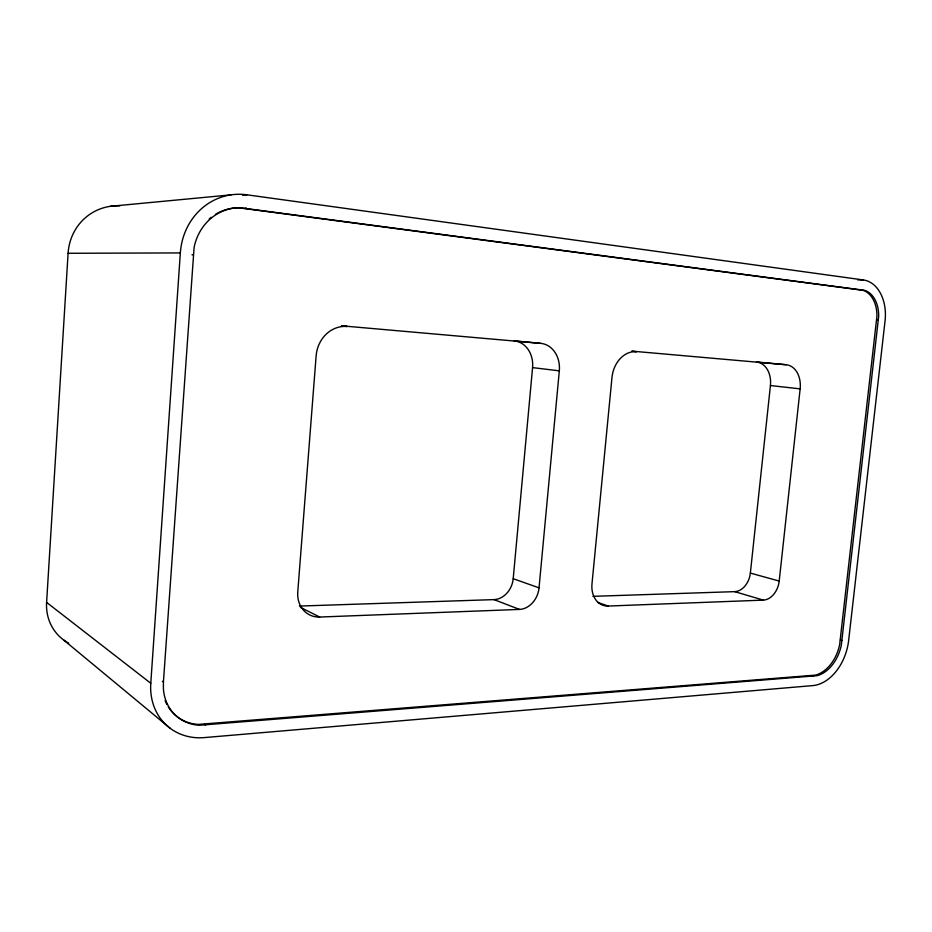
<?xml version="1.0" encoding="UTF-8"?>
<svg xmlns="http://www.w3.org/2000/svg" width="932" height="932" viewBox="0 0 932 932"><rect width="100%" height="100%" fill="white"/><g stroke="black" fill="none" stroke-linecap="round" stroke-linejoin="round"><path stroke-width="1.4" d="M163.426 682.073L163.391 688.527A48.056 41.858 -51.1 0 0 199.448 725.259L817.073 675.688A34.74 24.046 -73.9 0 0 841.316 645.177L878.666 316.402A28.123 19.584 -83.8 0 0 864.826 290.365L239.582 207.685A51.912 48.045 80.5 0 0 194.089 247.516L163.426 682.073L162.378 681.28M68.7 643.185A50.095 45.61 -41.5 0 1 46.6 602.387L68.094 253.283A53.264 50.934 62 0 1 119.844 205.844M168.284 706.864A47.975 41.8 -51.1 0 0 198.365 724.409L815.418 675.118A34.694 24.034 -73.9 0 0 839.639 644.653L876.907 316.321A28.077 19.572 -83.8 0 0 863.067 290.318L238.382 207.778A51.819 47.975 80.4 0 0 215.432 214.383M150.786 683.273L180.342 252.922A65.205 60.347 80.5 0 1 246.875 194.8L863.428 279.961A37.967 26.445 -83.8 0 1 885.062 320.806L848.656 640.377A44.363 30.698 -73.9 0 1 812.774 685.603L204.306 737.596A61.232 53.334 -51.1 0 1 150.786 683.273L46.6 602.387M299.405 606.068L494.018 599.614A20.923 17.114 -70.6 0 0 513.206 578.702L532.568 367.616A25.269 21.005 -82.9 0 0 514.091 340.856L540.618 343.349A26.003 21.354 -82.7 0 1 559.317 370.843L539.034 587.847A21.518 17.37 -70.8 0 1 519.485 609.423L319.699 617.042L300.512 607.408M592.95 596.34L734.719 591.645A18.547 13.549 -75.1 0 0 750.353 573.087L770.426 385.545A22.426 16.52 -81.9 0 0 756.446 361.989M597.459 602.317L608.177 606.045L763.343 600.126A19.013 13.665 -75.1 0 0 779.199 581.055L800.145 388.865A23.009 16.683 -81.8 0 0 786.107 364.738L757.856 362.129M110.407 206.31L230.985 194.87M242.53 195.207L246.875 194.8M245.104 208.185L246.316 208.104M68.094 253.283L180.342 252.922M192.004 254.774L193.134 254.774M857.603 279.845L863.428 279.961M860.341 289.689L862.1 289.736M876.639 320.258L878.398 320.352M341.625 325.816L540.618 343.349M631.745 351.119L786.107 364.738M632.304 351.306L636.486 351.702A27.587 21.622 -82.1 0 0 611.974 377.588L591.983 583.956A23.032 17.871 -72.9 0 0 608.177 606.045M341.438 325.944L347.17 326.491A31.513 28.263 -84 0 0 316.134 355.861L297.762 591.937A26.469 23.079 -62.9 0 0 319.699 617.042M770.426 385.545L800.145 388.865M532.568 367.616L559.317 370.843M750.353 573.087L779.199 581.055M734.719 591.645L763.343 600.126M840.396 639.958L842.062 640.482M811.935 675.7L813.589 676.271M513.206 578.702L539.034 587.847M494.018 599.614L519.485 609.423M204.504 724.327L205.599 725.178M63.586 639.934L170.416 728.463M166.886 704.417A47.975 41.8 -51.1 0 1 165.127 700.526M209.187 218.973A51.819 47.975 80.4 0 1 211.191 217.319"/></g></svg>
